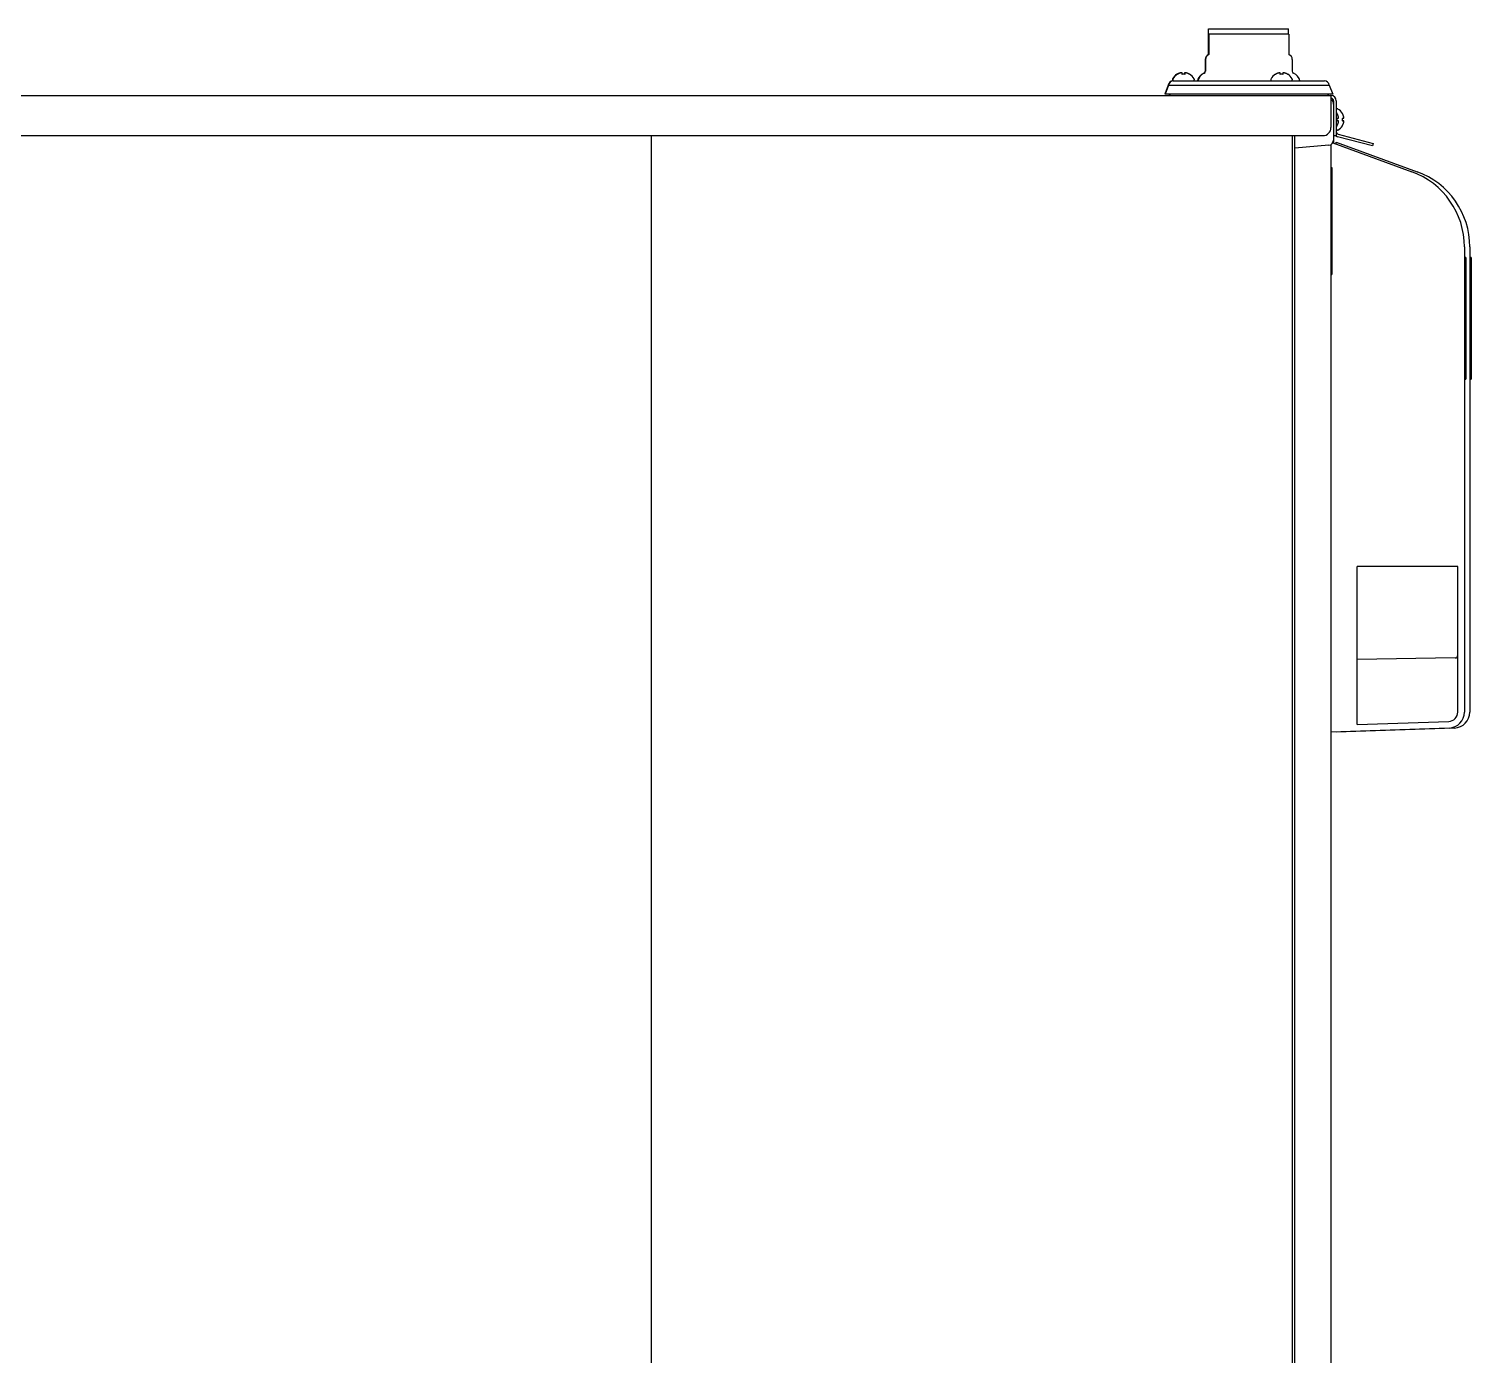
# Model space of a CAD drawing. Header units: millimetres. Extents: x 2355 to 9028, y 2010 to 7655.
# Drawn here: x 4684 to 5224, y 5219 to 5716 of the extents above; entities that cross this region are included whole.
import ezdxf

# ---------------------------------------------------------------- set-up
doc = ezdxf.new("R2010")
doc.units = ezdxf.units.MM
doc.header["$LTSCALE"] = 739.2
doc.layers.get('0').update_dxf_attribs({"linetype": 'CONTINUOUS'})
doc.layers.add('ASSI', color=7, linetype='CONTINUOUS')
doc.layers.add('GEOM', color=7, linetype='CONTINUOUS')

msp = doc.modelspace()

# ---------------------------------------------------------------- linework, layer by layer
at = {"color": 7, "linetype": 'Continuous'}
for p, q in [((5125.35, 5705.98), (5125.35, 5715.62)), ((5125.35, 5715.62), (5155.35, 5715.62)), ((5155.35, 5713.62), (5155.35, 5715.62)), ((5113.55, 5698.56), (5113.55, 5698.6)), ((5113.7, 5698.56), (5113.7, 5698.6)), ((5115.07, 5699.12), (5115, 5699.11)), ((5115.5, 5698.56), (5115.5, 5699.11)), ((5116.35, 5699.11), (5116.35, 5698.58)), ((5116.5, 5699.13), (5116.49, 5699.13)), ((5116.5, 5699.11), (5116.5, 5698.56)), ((5116.93, 5699.12), (5116.91, 5699.12)), ((5118.3, 5698.6), (5118.3, 5698.56)), ((5150.45, 5698.56), (5150.45, 5698.6)), ((5151.82, 5699.12), (5151.75, 5699.11)), ((5152.25, 5698.56), (5152.25, 5699.11)), ((5153.25, 5699.11), (5153.25, 5698.56)), ((5153.68, 5699.12), (5153.66, 5699.12)), ((5155.05, 5698.6), (5155.05, 5698.56)), ((5173.49, 5683.92), (5173.53, 5683.92)), ((5175.49, 5683.92), (5175.53, 5683.92)), ((5173.49, 5682.12), (5174.05, 5682.12)), ((5174.05, 5681.12), (5173.49, 5681.12)), ((5173.53, 5679.32), (5173.49, 5679.32)), ((5174.05, 5682.19), (5174.05, 5682.21)), ((5174.05, 5681.05), (5174.05, 5681.12)), ((5175.49, 5682.12), (5176.05, 5682.12)), ((5176.05, 5681.12), (5175.49, 5681.12)), ((5175.53, 5679.32), (5175.49, 5679.32)), ((5176.05, 5682.19), (5176.05, 5682.21)), ((5176.05, 5681.05), (5176.05, 5681.12))]:
    msp.add_line(p, q, dxfattribs=at)
at = {"linetype": 'Continuous'}
msp.add_line((4916.75, 4025.22), (4916.75, 5675.62), dxfattribs=at)
at = {"color": 7, "linetype": 'Continuous'}
for centre, radius, start, end in [((5116.05, 5694.5), 4.8, 121.3727, 149.6988), ((5116.2, 5694.5), 4.8, 121.3727, 149.6988), ((5116.04, 5694.51), 4.75, 119.7706, 121.534), ((5116.03, 5694.51), 4.75, 118.9684, 119.7707), ((5116.19, 5694.51), 4.75, 118.9687, 121.5341), ((5116.03, 5694.51), 4.75, 118.0074, 118.9684), ((5116.03, 5694.52), 4.75, 116.6813, 118.0074), ((5116.18, 5694.51), 4.75, 118.0074, 118.9684), ((5116.03, 5694.52), 4.74, 115.5402, 116.6812), ((5116.18, 5694.52), 4.75, 116.6813, 118.0074), ((5116.03, 5694.52), 4.74, 114.5722, 115.5402), ((5116.18, 5694.52), 4.74, 115.5402, 116.6812), ((5116.03, 5694.53), 4.73, 113.3175, 114.5722), ((5116.18, 5694.52), 4.74, 114.5722, 115.5402), ((5116.03, 5694.53), 4.73, 112.5474, 113.3174), ((5116.02, 5694.54), 4.72, 111.0025, 112.5476), ((5116.18, 5694.53), 4.73, 113.3175, 114.5722), ((5116.18, 5694.53), 4.73, 112.5474, 113.3174), ((5116.02, 5694.55), 4.72, 110.5181, 111.0023), ((5116.17, 5694.54), 4.72, 111.0025, 112.5476), ((5116.02, 5694.56), 4.7, 108.4656, 110.5187), ((5116.17, 5694.55), 4.72, 110.5181, 111.0023), ((5116.17, 5694.56), 4.7, 108.4656, 110.5187), ((5116.01, 5694.57), 4.68, 107.3773, 108.465), ((5116, 5694.59), 4.67, 106.3949, 107.3772), ((5116.16, 5694.57), 4.68, 107.3773, 108.465), ((5116, 5694.62), 4.64, 104.3176, 106.3964), ((5116.15, 5694.59), 4.67, 106.3949, 107.3772), ((5116.15, 5694.62), 4.64, 104.3176, 106.3964), ((5115.1, 5697.12), 2.01, 95.2909, 97.274), ((5115.1, 5697.14), 1.99, 94.6009, 95.2883), ((5115.1, 5697.16), 1.97, 93.2166, 94.6016), ((5115.1, 5697.17), 1.96, 92.3765, 93.2159), ((5115.1, 5697.17), 1.96, 91.254, 92.3767), ((5115.25, 5697.14), 1.98, 94.6009, 95.2558), ((5115.25, 5697.16), 1.97, 93.2166, 94.6016), ((5115.25, 5697.17), 1.96, 92.3765, 93.2159), ((5115.25, 5697.17), 1.95, 91.1544, 92.3767), ((5115.25, 5697.18), 1.95, 89.0741, 91.1541), ((5115.25, 5697.18), 1.95, 88.0037, 89.0738), ((5115.25, 5697.17), 1.96, 86.9771, 88.0037), ((5115.25, 5697.16), 1.97, 85.714, 86.9767), ((5115.25, 5697.15), 1.98, 84.8627, 85.7144), ((5115.25, 5697.12), 2.01, 82.7256, 84.8598), ((5115.85, 5694.81), 3.78, 92.5466, 95.3409), ((5116, 5694.81), 3.79, 92.5489, 97.5994), ((5115.85, 5694.82), 3.77, 87.4559, 92.5439), ((5116, 5694.82), 3.77, 87.4559, 92.5439), ((5116, 5694.81), 3.79, 82.4006, 87.451), ((5116.6, 5697.12), 2.01, 95.1401, 97.2744), ((5116.6, 5697.15), 1.98, 94.2856, 95.1372), ((5116.6, 5697.16), 1.97, 93.1367, 94.2859), ((5116.6, 5697.17), 1.96, 91.9964, 93.0228), ((5116.75, 5697.12), 2.01, 95.1401, 97.2744), ((5116.6, 5697.18), 1.95, 91.0426, 91.9963), ((5116.75, 5697.15), 1.98, 94.2856, 95.1372), ((5116.75, 5697.16), 1.97, 93.0233, 94.286), ((5116.75, 5697.17), 1.96, 91.9964, 93.0228), ((5116.75, 5697.18), 1.95, 90.9261, 91.9964), ((5116.75, 5697.18), 1.95, 88.8459, 90.9258), ((5116.75, 5697.17), 1.96, 87.6233, 88.8455), ((5116.75, 5697.17), 1.96, 86.7841, 87.6235), ((5116.75, 5697.16), 1.97, 85.3984, 86.7833), ((5116.75, 5697.12), 2.01, 82.7259, 84.7415), ((5115.85, 5694.62), 4.64, 73.6036, 75.6824), ((5115.84, 5694.59), 4.67, 72.6228, 73.6051), ((5115.84, 5694.57), 4.68, 71.535, 72.6227), ((5115.83, 5694.56), 4.7, 69.4813, 71.5344), ((5115.83, 5694.55), 4.72, 68.9977, 69.4819), ((5115.83, 5694.54), 4.72, 67.4524, 68.9975), ((5115.82, 5694.53), 4.73, 66.6826, 67.4526), ((5115.82, 5694.53), 4.73, 65.4278, 66.6825), ((5115.82, 5694.52), 4.74, 64.4598, 65.4278), ((5115.82, 5694.52), 4.74, 63.3188, 64.4598), ((5115.82, 5694.52), 4.75, 61.9926, 63.3187), ((5115.82, 5694.51), 4.75, 61.0316, 61.9926), ((5115.81, 5694.51), 4.75, 58.4659, 61.0313), ((5115.8, 5694.5), 4.8, 30.3012, 58.6273), ((5152.95, 5694.5), 4.8, 121.3727, 149.6988), ((5152.94, 5694.51), 4.75, 118.9687, 121.5341), ((5152.93, 5694.51), 4.75, 118.0074, 118.9684), ((5152.93, 5694.52), 4.75, 116.6813, 118.0074), ((5152.93, 5694.52), 4.74, 115.5402, 116.6812), ((5152.93, 5694.52), 4.74, 114.5722, 115.5402), ((5152.93, 5694.53), 4.73, 113.3175, 114.5722), ((5152.93, 5694.53), 4.73, 112.5474, 113.3174), ((5152.92, 5694.54), 4.72, 111.0025, 112.5476), ((5152.92, 5694.55), 4.72, 110.5181, 111.0023), ((5152.92, 5694.56), 4.7, 108.4656, 110.5187), ((5152.91, 5694.57), 4.68, 107.3773, 108.465), ((5152.9, 5694.59), 4.67, 106.3949, 107.3772), ((5152.9, 5694.62), 4.64, 104.3176, 106.3964), ((5152, 5697.14), 1.98, 94.6009, 95.2558), ((5152, 5697.16), 1.97, 93.2166, 94.6016), ((5152, 5697.17), 1.96, 92.3765, 93.2159), ((5152, 5697.17), 1.95, 91.1544, 92.3767), ((5152, 5697.18), 1.95, 89.0741, 91.1541), ((5152, 5697.18), 1.95, 88.0037, 89.0738), ((5152, 5697.17), 1.96, 86.9771, 88.0037), ((5152, 5697.16), 1.97, 85.714, 86.9767), ((5152, 5697.15), 1.98, 84.8627, 85.7144), ((5152, 5697.12), 2.01, 82.7256, 84.8598), ((5152.75, 5694.81), 3.79, 92.5489, 97.5994), ((5152.75, 5694.82), 3.77, 87.4559, 92.5439), ((5152.75, 5694.81), 3.79, 82.4006, 87.451), ((5153.5, 5697.12), 2.01, 95.1401, 97.2744), ((5153.5, 5697.15), 1.98, 94.2856, 95.1372), ((5153.5, 5697.16), 1.97, 93.0233, 94.286), ((5153.5, 5697.17), 1.96, 91.9964, 93.0228), ((5153.5, 5697.18), 1.95, 90.9261, 91.9964), ((5153.5, 5697.18), 1.95, 88.8459, 90.9258), ((5153.5, 5697.17), 1.96, 87.6233, 88.8455), ((5153.5, 5697.17), 1.96, 86.7841, 87.6235), ((5153.5, 5697.16), 1.97, 85.3984, 86.7833), ((5153.5, 5697.12), 2.01, 82.7259, 84.7415), ((5152.6, 5694.62), 4.64, 73.6036, 75.6824), ((5152.59, 5694.59), 4.67, 72.6228, 73.6051), ((5152.59, 5694.57), 4.68, 71.535, 72.6227), ((5152.58, 5694.56), 4.7, 69.4813, 71.5344), ((5152.58, 5694.55), 4.72, 68.9977, 69.4819), ((5152.58, 5694.54), 4.72, 67.4524, 68.9975), ((5152.57, 5694.53), 4.73, 66.6826, 67.4526), ((5152.57, 5694.53), 4.73, 65.4278, 66.6825), ((5152.57, 5694.52), 4.74, 64.4598, 65.4278), ((5152.57, 5694.52), 4.74, 63.3188, 64.4598), ((5152.57, 5694.52), 4.75, 61.9926, 63.3187), ((5152.57, 5694.51), 4.75, 61.0316, 61.9926), ((5152.56, 5694.51), 4.75, 58.4659, 61.0313), ((5152.55, 5694.5), 4.8, 30.3012, 58.6273), ((5169.44, 5681.43), 4.75, 28.9687, 31.5341), ((5169.45, 5681.43), 4.75, 28.0074, 28.9684), ((5169.45, 5681.43), 4.75, 26.6813, 28.0074), ((5169.45, 5681.44), 4.74, 25.5402, 26.6812), ((5169.46, 5681.44), 4.74, 24.5722, 25.5402), ((5169.46, 5681.44), 4.73, 23.3175, 24.5722), ((5169.46, 5681.44), 4.73, 22.5474, 23.3174), ((5169.47, 5681.44), 4.72, 21.0025, 22.5476), ((5171.44, 5681.43), 4.75, 28.9687, 31.5341), ((5171.45, 5681.43), 4.75, 28.0074, 28.9684), ((5171.45, 5681.43), 4.75, 26.6813, 28.0074), ((5171.45, 5681.44), 4.74, 25.5402, 26.6812), ((5171.46, 5681.44), 4.74, 24.5722, 25.5402), ((5171.46, 5681.44), 4.73, 23.3175, 24.5722), ((5171.46, 5681.44), 4.73, 22.5474, 23.3174), ((5171.47, 5681.44), 4.72, 21.0025, 22.5476), ((5169.74, 5681.62), 3.79, 5.0778, 7.5988), ((5169.74, 5681.62), 3.79, 352.4012, 354.9222), ((5169.44, 5681.8), 4.75, 328.4659, 331.0313), ((5169.75, 5681.62), 3.78, 2.5427, 5.0772), ((5169.75, 5681.62), 3.78, 354.9228, 357.4573), ((5169.75, 5681.62), 3.77, 357.4579, 2.5421), ((5169.45, 5681.8), 4.75, 331.0316, 331.9926), ((5169.45, 5681.8), 4.75, 331.9926, 333.3187), ((5169.45, 5681.8), 4.74, 333.3188, 334.4598), ((5169.46, 5681.8), 4.74, 334.4598, 335.4278), ((5169.46, 5681.79), 4.73, 335.4278, 336.6825), ((5169.46, 5681.79), 4.73, 336.6826, 337.4526), ((5169.47, 5681.79), 4.72, 337.4524, 338.9975), ((5169.48, 5681.45), 4.72, 20.5181, 21.0023), ((5169.48, 5681.79), 4.72, 338.9977, 339.4819), ((5169.49, 5681.45), 4.7, 18.4656, 20.5187), ((5169.49, 5681.78), 4.7, 339.4813, 341.5344), ((5169.51, 5681.46), 4.68, 17.3773, 18.465), ((5169.51, 5681.78), 4.68, 341.535, 342.6227), ((5169.52, 5681.46), 4.67, 16.3949, 17.3772), ((5169.52, 5681.77), 4.67, 342.6228, 343.6051), ((5169.55, 5681.47), 4.64, 14.3176, 16.3964), ((5169.55, 5681.76), 4.64, 343.6036, 345.6824), ((5172.06, 5682.36), 2.01, 5.1401, 7.2744), ((5172.08, 5682.37), 1.98, 4.2856, 5.1372), ((5172.09, 5682.37), 1.97, 355.3984, 356.7833), ((5172.06, 5682.37), 2.01, 352.7259, 354.7415), ((5172.08, 5680.87), 1.98, 4.6009, 5.2558), ((5172.09, 5680.87), 1.97, 3.2166, 4.6016), ((5172.08, 5680.87), 1.98, 354.8627, 355.7144), ((5172.06, 5680.87), 2.01, 352.7256, 354.8598), ((5172.09, 5682.37), 1.97, 3.0233, 4.286), ((5172.1, 5682.37), 1.96, 1.9964, 3.0228), ((5172.11, 5682.37), 1.95, 0.9261, 1.9964), ((5172.11, 5682.37), 1.95, 358.8459, 0.9258), ((5172.11, 5682.37), 1.96, 357.6233, 358.8455), ((5172.1, 5682.37), 1.96, 356.7841, 357.6235), ((5172.1, 5680.87), 1.96, 2.3765, 3.2159), ((5172.11, 5680.87), 1.95, 1.1544, 2.3767), ((5172.11, 5680.87), 1.95, 359.0741, 1.1541), ((5172.11, 5680.87), 1.95, 358.0037, 359.0738), ((5172.1, 5680.87), 1.96, 356.9771, 358.0037), ((5172.09, 5680.87), 1.97, 355.714, 356.9767), ((5171.74, 5681.62), 3.79, 5.0778, 7.5988), ((5171.74, 5681.62), 3.79, 352.4012, 354.9222), ((5171.44, 5681.8), 4.75, 328.4659, 331.0313), ((5171.75, 5681.62), 3.78, 2.5427, 5.0772), ((5171.75, 5681.62), 3.78, 354.9228, 357.4573), ((5171.75, 5681.62), 3.77, 357.4579, 2.5421), ((5171.45, 5681.8), 4.75, 331.0316, 331.9926), ((5171.45, 5681.8), 4.75, 331.9926, 333.3187), ((5171.45, 5681.8), 4.74, 333.3188, 334.4598), ((5171.46, 5681.8), 4.74, 334.4598, 335.4278), ((5171.46, 5681.79), 4.73, 335.4278, 336.6825), ((5171.46, 5681.79), 4.73, 336.6826, 337.4526), ((5171.47, 5681.79), 4.72, 337.4524, 338.9975), ((5171.48, 5681.45), 4.72, 20.5181, 21.0023), ((5171.48, 5681.79), 4.72, 338.9977, 339.4819), ((5171.49, 5681.45), 4.7, 18.4656, 20.5187), ((5171.49, 5681.78), 4.7, 339.4813, 341.5344), ((5171.51, 5681.46), 4.68, 17.3773, 18.465), ((5171.51, 5681.78), 4.68, 341.535, 342.6227), ((5171.52, 5681.46), 4.67, 16.3949, 17.3772), ((5171.52, 5681.77), 4.67, 342.6228, 343.6051), ((5171.55, 5681.47), 4.64, 14.3176, 16.3964), ((5171.55, 5681.76), 4.64, 343.6036, 345.6824), ((5174.06, 5682.36), 2.01, 5.1401, 7.2744), ((5174.08, 5682.37), 1.98, 4.2856, 5.1372), ((5174.09, 5682.37), 1.97, 355.3984, 356.7833), ((5174.06, 5682.37), 2.01, 352.7259, 354.7415), ((5174.08, 5680.87), 1.98, 4.6009, 5.2558), ((5174.09, 5680.87), 1.97, 3.2166, 4.6016), ((5174.08, 5680.87), 1.98, 354.8627, 355.7144), ((5174.06, 5680.87), 2.01, 352.7256, 354.8598), ((5174.09, 5682.37), 1.97, 3.0233, 4.286), ((5174.1, 5682.37), 1.96, 1.9964, 3.0228), ((5174.11, 5682.37), 1.95, 0.9261, 1.9964), ((5174.11, 5682.37), 1.95, 358.8459, 0.9258), ((5174.11, 5682.37), 1.96, 357.6233, 358.8455), ((5174.1, 5682.37), 1.96, 356.7841, 357.6235), ((5174.1, 5680.87), 1.96, 2.3765, 3.2159), ((5174.11, 5680.87), 1.95, 1.1544, 2.3767), ((5174.11, 5680.87), 1.95, 359.0741, 1.1541), ((5174.11, 5680.87), 1.95, 358.0037, 359.0738), ((5174.1, 5680.87), 1.96, 356.9771, 358.0037), ((5174.09, 5680.87), 1.97, 355.714, 356.9767)]:
    msp.add_arc(centre, radius, start, end, dxfattribs=at)
at = {"layer": 'ASSI', "linetype": 'Continuous'}
for p, q in [((5110.26, 5694.54), (5108.96, 5691.12)), ((5110.41, 5694.54), (5109.11, 5691.12)), ((5110.26, 5694.54), (5170.59, 5694.54)), ((5112.05, 5696.12), (5168.8, 5696.12)), ((5170.59, 5694.54), (5171.89, 5691.12))]:
    msp.add_line(p, q, dxfattribs=at)
at = {"layer": 'ASSI', "color": 7, "linetype": 'Continuous'}
for p, q in [((5111.85, 5696.72), (5111.85, 5696.52)), ((5112, 5696.72), (5112, 5696.52)), ((5120, 5696.72), (5120, 5696.52)), ((5148.75, 5696.72), (5148.75, 5696.52)), ((5156.75, 5696.72), (5156.75, 5696.52)), ((5173.65, 5685.62), (5173.45, 5685.62)), ((5173.65, 5677.62), (5173.45, 5677.62))]:
    msp.add_line(p, q, dxfattribs=at)
for centre, radius, start, end in [((5126.15, 5704.12), 2.05, 113.1738, 180), ((5126.3, 5704.12), 2.05, 113.1738, 180), ((5154.7, 5704.12), 2.05, 0, 66.8262), ((5112.25, 5696.72), 0.4, 149.6988, 180), ((5112.25, 5696.52), 0.4, 180, 270), ((5116.05, 5694.5), 4.8, 121.3727, 149.6988), ((5112.4, 5696.72), 0.4, 149.6988, 180), ((5112.4, 5696.52), 0.4, 180, 270), ((5116.2, 5694.5), 4.8, 121.3727, 149.6988), ((5115.8, 5694.5), 4.8, 30.3012, 58.6273), ((5119.6, 5696.52), 0.4, 270, 360), ((5119.6, 5696.72), 0.4, 0, 30.3012), ((5125.35, 5695.12), 4.25, 113.9501, 166.3373), ((5125.5, 5695.12), 4.25, 113.9501, 166.3373), ((5149.15, 5696.72), 0.4, 149.6988, 180), ((5149.15, 5696.52), 0.4, 180, 270), ((5152.95, 5694.5), 4.8, 121.3727, 149.6988), ((5152.55, 5694.5), 4.8, 30.3012, 58.6273), ((5156.35, 5696.52), 0.4, 270, 360), ((5156.35, 5696.72), 0.4, 0, 30.3012), ((5155.5, 5695.12), 4.25, 13.6627, 66.0499), ((5173.45, 5685.22), 0.4, 90, 120.6364), ((5169.43, 5681.42), 4.8, 31.4579, 37.2522), ((5173.65, 5685.22), 0.4, 59.6988, 90), ((5171.43, 5681.42), 4.8, 31.4579, 59.6988), ((5169.43, 5681.82), 4.8, 322.7478, 328.5421), ((5171.43, 5681.82), 4.8, 300.3012, 328.5421), ((5173.45, 5678.02), 0.4, 239.3636, 270), ((5173.65, 5678.02), 0.4, 270, 300.3012)]:
    msp.add_arc(centre, radius, start, end, dxfattribs=at)
at = {"layer": 'ASSI', "linetype": 'Continuous'}
for centre, start, end in [((5112.05, 5694.32), 90, 173.0057), ((5112.2, 5694.32), 90, 173.0057), ((5168.8, 5694.32), 6.9943, 90)]:
    msp.add_arc(centre, 1.8, start, end, dxfattribs=at)
at = {"layer": 'GEOM', "color": 7, "linetype": 'Continuous'}
for p, q in [((5125.5, 5713.62), (5125.5, 5705.98)), ((5155.5, 5713.62), (5125.5, 5713.62)), ((5155.5, 5713.62), (5155.5, 5705.98)), ((5124.1, 5704.12), (5124.1, 5699.73)), ((5124.25, 5704.12), (5124.25, 5699.73)), ((5156.75, 5704.12), (5156.75, 5699.73)), ((5172.25, 5688.62), (5172.25, 5672.75)), ((5157.75, 5672.43), (5157.75, 5675.62)), ((5171.91, 5672.88), (5201.51, 5662.1)), ((5172.25, 5675.62), (5173.25, 5675.62)), ((5173.25, 5672.39), (5173.25, 5673.12)), ((5173.25, 5673.12), (5203.51, 5662.1)), ((5186.74, 5671.73), (5173.73, 5675.22)), ((5187, 5672.7), (5186.74, 5671.73)), ((5170.42, 5671.98), (5157.75, 5670.87)), ((5171.25, 5663.62), (5171.55, 5663.62)), ((5171.55, 5663.62), (5171.55, 5623.62)), ((5221.25, 5633.91), (5221.25, 5459.66)), ((5221.75, 5629.9), (5221.25, 5629.9)), ((5221.75, 5629.9), (5221.75, 5584.34)), ((5223.25, 5633.91), (5223.25, 5459.66)), ((5223.75, 5629.9), (5223.25, 5629.9)), ((5223.75, 5629.9), (5223.75, 5584.34)), ((5171.25, 5623.62), (5171.55, 5623.62)), ((5221.25, 5584.34), (5221.75, 5584.34)), ((5223.25, 5584.34), (5223.75, 5584.34)), ((5181.08, 5454.96), (5181.08, 5514.18)), ((5218.75, 5514.18), (5181.08, 5514.18)), ((5218.75, 5459.66), (5218.75, 5514.18)), ((5217.77, 5479.93), (5181.11, 5479.29)), ((5215.46, 5453.66), (5171.25, 5452.12)), ((5217.46, 5453.66), (5173.25, 5452.12)), ((5173.25, 5452.12), (5173.25, 5452.19)), ((5181.08, 5454.96), (5215.37, 5456.16))]:
    msp.add_line(p, q, dxfattribs=at)
at = {"layer": 'GEOM', "linetype": 'Continuous'}
for p, q in [((4156.85, 5690.62), (5171.25, 5690.62)), ((5171.89, 5691.12), (5108.96, 5691.12)), ((5171.25, 5690.62), (5171.25, 5678.61)), ((5173.25, 5688.62), (5173.25, 5675.62)), ((4159.85, 5675.62), (5168.25, 5675.62)), ((4916.75, 4025.12), (4916.75, 5675.62)), ((5156.75, 5675.62), (5156.75, 4025.12)), ((5157.75, 4020.62), (5157.75, 5672.43)), ((5173.99, 5676.19), (5187, 5672.7)), ((5171.25, 5672.24), (5171.25, 4561.62))]:
    msp.add_line(p, q, dxfattribs=at)
at = {"layer": 'GEOM', "color": 7, "linetype": 'Continuous'}
for centre, radius, start, end in [((5123.3, 5699.73), 0.8, 293.9501, 360), ((5123.45, 5699.73), 0.8, 293.9501, 360), ((5157.55, 5699.73), 0.8, 180, 246.0499), ((5111.2, 5691.42), 0.8, 202.3457, 270), ((5111.35, 5691.42), 0.8, 202.3457, 270), ((5169.65, 5691.42), 0.8, 270, 337.6543), ((5171.25, 5688.62), 1, 0, 90), ((5170.25, 5687.43), 2, 0, 59.9157), ((5170.25, 5673.97), 2, 275, 360), ((5174.25, 5677.15), 2, 230.1825, 255), ((5191.25, 5633.91), 30, 359.9989, 70.0012), ((5193.25, 5633.91), 30, 359.9989, 70.0012), ((5217.75, 5480.93), 1, 271.0001, 0.0048), ((5215.25, 5459.66), 3.5, 272, 360), ((5215.25, 5459.66), 6, 272, 360), ((5217.25, 5459.66), 6, 272, 360)]:
    msp.add_arc(centre, radius, start, end, dxfattribs=at)
at = {"layer": 'GEOM', "linetype": 'Continuous'}
for centre, radius, start, end in [((5171.25, 5688.62), 2, 0, 90), ((5168.25, 5678.61), 3, 269.9608, 359.9607), ((5174.25, 5677.15), 1, 180, 255)]:
    msp.add_arc(centre, radius, start, end, dxfattribs=at)

doc.saveas('drawing.dxf')
